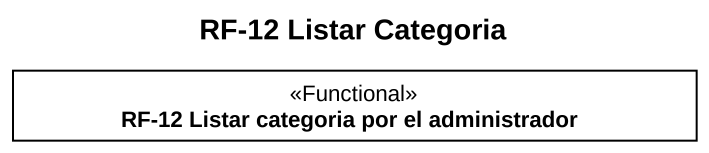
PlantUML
@startuml
title RF-12 Listar Categoria
hide circle
hide empty members
class "RF-12 Listar categoria por el administrador" as RF_12_Listar_categoria_por <<Functional>>
@enduml
